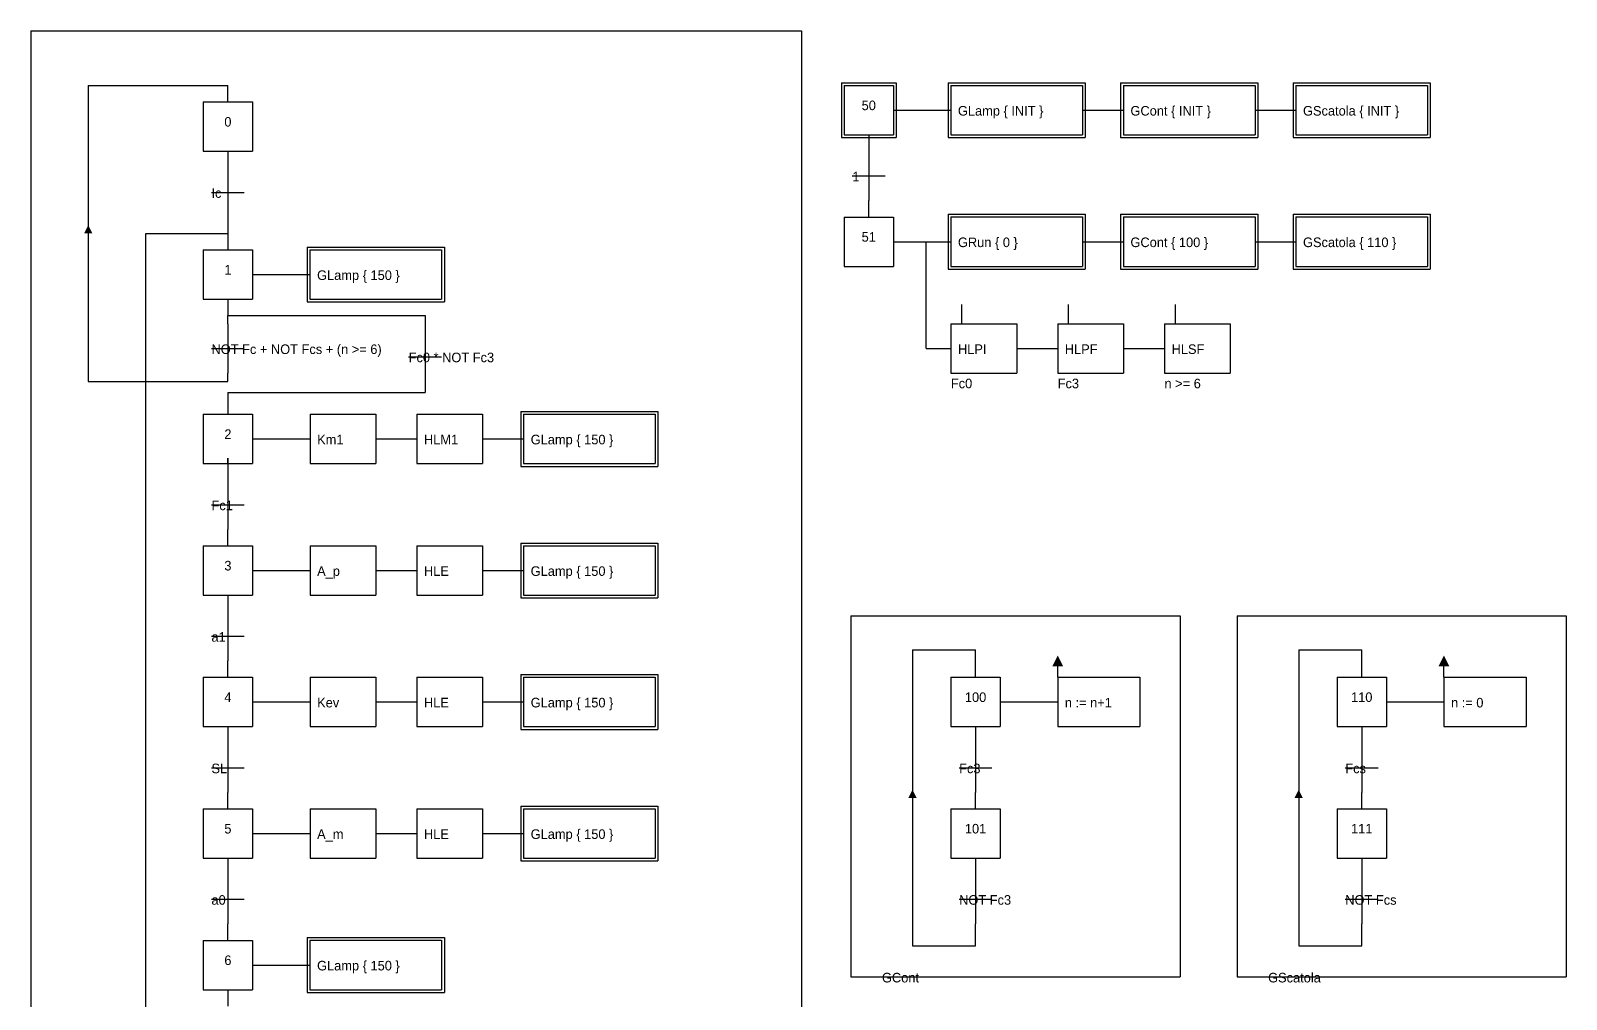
# Model space of a CAD drawing. Extents: x 1 to 1596, y -143 to 746.
# Drawn here: x 8.5 to 288.8, y 192.5 to 369.2 of the extents above; entities that cross this region are included whole.
import ezdxf
from ezdxf.enums import TextEntityAlignment as Align

# ---------------------------------------------------------------- set-up
doc = ezdxf.new("R2010")
doc.units = 0
doc.header["$MEASUREMENT"] = 0
doc.linetypes.add('AUSGEZOGEN', pattern=[0])
for name, color, linetype in [('1', 7, 'AUSGEZOGEN'), ('LINES', 7, 'AUSGEZOGEN'), ('TCONNECTIONS', 7, 'AUSGEZOGEN'), ('TEXT', 7, 'AUSGEZOGEN')]:
    doc.layers.add(name, color=color, linetype=linetype)

# ---------------------------------------------------------------- blocks, each defined once
blk = doc.blocks.new('B79')
at = {"layer": 'TCONNECTIONS', "color": 7}
for p, q in [((0, 9), (9, 9)), ((0, 9), (0, 0)), ((9, 9), (9, 0)), ((0, 0), (9, 0))]:
    blk.add_line(p, q, dxfattribs=at)
blk.add_text('0', height=1.75, dxfattribs=at).set_placement((4.5, 4.5), align=Align.CENTER)
blk = doc.blocks.new('B80')
at = {"layer": 'TCONNECTIONS', "color": 7}
for p, q in [((3, 9), (3, 0)), ((0, 4.5), (6, 4.5))]:
    blk.add_line(p, q, dxfattribs=at)
at = {"layer": 'TEXT', "color": 7}
blk.add_text('Ic', height=1.75, dxfattribs=at).set_placement((0, 3.5))
blk = doc.blocks.new('B81')
at = {"layer": 'TEXT', "color": 7}
for p, q in [((0, 9), (9, 9)), ((0, 9), (0, 0)), ((9, 9), (9, 0)), ((0, 0), (9, 0))]:
    blk.add_line(p, q, dxfattribs=at)
blk.add_text('1', height=1.75, dxfattribs=at).set_placement((4.5, 4.5), align=Align.CENTER)
blk = doc.blocks.new('B82')
at = {"layer": 'TEXT', "color": 7}
for p, q in [((3, 9), (3, 0)), ((0, 4.5), (6, 4.5))]:
    blk.add_line(p, q, dxfattribs=at)
blk.add_text('Fc0 * NOT Fc3', height=1.75, dxfattribs=at).set_placement((0, 3.5))
blk = doc.blocks.new('B83')
at = {"layer": 'TEXT', "color": 7}
for p, q in [((0, 9), (9, 9)), ((0, 9), (0, 0)), ((9, 9), (9, 0)), ((0, 0), (9, 0))]:
    blk.add_line(p, q, dxfattribs=at)
blk.add_text('2', height=1.75, dxfattribs=at).set_placement((4.5, 4.5), align=Align.CENTER)
blk = doc.blocks.new('B84')
at = {"layer": 'TEXT', "color": 7}
for p, q in [((3, 9), (3, 0)), ((0, 4.5), (6, 4.5))]:
    blk.add_line(p, q, dxfattribs=at)
blk.add_text('NOT Fc + NOT Fcs + (n >= 6)', height=1.75, dxfattribs=at).set_placement((0, 3.5))
blk = doc.blocks.new('B85')
at = {"layer": 'TEXT', "color": 7}
for p, q in [((0, 9), (9, 9)), ((0, 9), (0, 0)), ((9, 9), (9, 0)), ((0, 0), (9, 0))]:
    blk.add_line(p, q, dxfattribs=at)
blk.add_text('3', height=1.75, dxfattribs=at).set_placement((4.5, 4.5), align=Align.CENTER)
blk = doc.blocks.new('B86')
at = {"layer": 'TEXT', "color": 7}
for p, q in [((3, 9), (3, 0)), ((0, 4.5), (6, 4.5))]:
    blk.add_line(p, q, dxfattribs=at)
blk.add_text('Fc1', height=1.75, dxfattribs=at).set_placement((0, 3.5))
blk = doc.blocks.new('B87')
at = {"layer": 'TEXT', "color": 7}
for p, q in [((0, 9), (9, 9)), ((0, 9), (0, 0)), ((9, 9), (9, 0)), ((0, 0), (9, 0))]:
    blk.add_line(p, q, dxfattribs=at)
blk.add_text('4', height=1.75, dxfattribs=at).set_placement((4.5, 4.5), align=Align.CENTER)
blk = doc.blocks.new('B88')
at = {"layer": 'TEXT', "color": 7}
for p, q in [((3, 9), (3, 0)), ((0, 4.5), (6, 4.5))]:
    blk.add_line(p, q, dxfattribs=at)
blk.add_text('a1', height=1.75, dxfattribs=at).set_placement((0, 3.5))
blk = doc.blocks.new('B89')
at = {"layer": 'TEXT', "color": 7}
for p, q in [((0, 9), (9, 9)), ((0, 9), (0, 0)), ((9, 9), (9, 0)), ((0, 0), (9, 0))]:
    blk.add_line(p, q, dxfattribs=at)
blk.add_text('5', height=1.75, dxfattribs=at).set_placement((4.5, 4.5), align=Align.CENTER)
blk = doc.blocks.new('B90')
at = {"layer": 'TEXT', "color": 7}
for p, q in [((3, 9), (3, 0)), ((0, 4.5), (6, 4.5))]:
    blk.add_line(p, q, dxfattribs=at)
blk.add_text('SL', height=1.75, dxfattribs=at).set_placement((0, 3.5))
blk = doc.blocks.new('B91')
at = {"layer": 'TEXT', "color": 7}
for p, q in [((0, 9), (9, 9)), ((0, 9), (0, 0)), ((9, 9), (9, 0)), ((0, 0), (9, 0))]:
    blk.add_line(p, q, dxfattribs=at)
blk.add_text('6', height=1.75, dxfattribs=at).set_placement((4.5, 4.5), align=Align.CENTER)
blk = doc.blocks.new('B92')
at = {"layer": 'TEXT', "color": 7}
for p, q in [((3, 9), (3, 0)), ((0, 4.5), (6, 4.5))]:
    blk.add_line(p, q, dxfattribs=at)
blk.add_text('a0', height=1.75, dxfattribs=at).set_placement((0, 3.5))
blk = doc.blocks.new('B108')
at = {"layer": 'TEXT', "color": 7}
for p, q in [((0, 65.93), (60.1, 65.93)), ((0, 65.93), (0, 0)), ((60.1, 65.93), (60.1, 0)), ((0, 0), (60.1, 0))]:
    blk.add_line(p, q, dxfattribs=at)
blk.add_text(' GCont ', height=1.75, dxfattribs=at).set_placement((5.01, -1))
blk = doc.blocks.new('B109')
at = {"layer": 'TEXT', "color": 7}
for p, q in [((0, 9), (9, 9)), ((0, 9), (0, 0)), ((9, 9), (9, 0)), ((0, 0), (9, 0))]:
    blk.add_line(p, q, dxfattribs=at)
blk.add_text('100', height=1.75, dxfattribs=at).set_placement((4.5, 4.5), align=Align.CENTER)
blk = doc.blocks.new('B110')
at = {"layer": 'TEXT', "color": 7}
for p, q in [((0, 9), (9, 9)), ((0, 9), (0, 0)), ((9, 9), (9, 0)), ((0, 0), (9, 0))]:
    blk.add_line(p, q, dxfattribs=at)
blk.add_text('101', height=1.75, dxfattribs=at).set_placement((4.5, 4.5), align=Align.CENTER)
blk = doc.blocks.new('B111')
at = {"layer": 'TEXT', "color": 7}
for p, q in [((3, 9), (3, 0)), ((0, 4.5), (6, 4.5))]:
    blk.add_line(p, q, dxfattribs=at)
blk.add_text('Fc3', height=1.75, dxfattribs=at).set_placement((0, 3.5))
blk = doc.blocks.new('B112')
at = {"layer": 'TEXT', "color": 7}
for p, q in [((3, 9), (3, 0)), ((0, 4.5), (6, 4.5))]:
    blk.add_line(p, q, dxfattribs=at)
blk.add_text('NOT Fc3', height=1.75, dxfattribs=at).set_placement((0, 3.5))
blk = doc.blocks.new('B113')
at = {"layer": 'TEXT', "color": 7}
for p, q in [((0, 9), (0, 11)), ((0, 9), (15, 9)), ((0, 9), (0, 0)), ((15, 9), (15, 0)), ((0, 0), (15, 0))]:
    blk.add_line(p, q, dxfattribs=at)
blk.add_solid([(-1, 11), (0, 13), (-1, 11), (1, 11)], dxfattribs=at)
blk.add_text('  n := n+1', height=1.75, dxfattribs=at).set_placement((0, 3.5))
blk = doc.blocks.new('B120')
at = {"layer": 'TEXT', "color": 7}
for p, q in [((0, 65.93), (60.1, 65.93)), ((0, 65.93), (0, 0)), ((60.1, 65.93), (60.1, 0)), ((0, 0), (60.1, 0))]:
    blk.add_line(p, q, dxfattribs=at)
blk.add_text(' GScatola ', height=1.75, dxfattribs=at).set_placement((5.01, -1))
blk = doc.blocks.new('B121')
at = {"layer": 'TEXT', "color": 7}
for p, q in [((0, 9), (9, 9)), ((0, 9), (0, 0)), ((9, 9), (9, 0)), ((0, 0), (9, 0))]:
    blk.add_line(p, q, dxfattribs=at)
blk.add_text('110', height=1.75, dxfattribs=at).set_placement((4.5, 4.5), align=Align.CENTER)
blk = doc.blocks.new('B122')
at = {"layer": 'TEXT', "color": 7}
for p, q in [((0, 9), (9, 9)), ((0, 9), (0, 0)), ((9, 9), (9, 0)), ((0, 0), (9, 0))]:
    blk.add_line(p, q, dxfattribs=at)
blk.add_text('111', height=1.75, dxfattribs=at).set_placement((4.5, 4.5), align=Align.CENTER)
blk = doc.blocks.new('B123')
at = {"layer": 'TEXT', "color": 7}
for p, q in [((3, 9), (3, 0)), ((0, 4.5), (6, 4.5))]:
    blk.add_line(p, q, dxfattribs=at)
blk.add_text('Fcs', height=1.75, dxfattribs=at).set_placement((0, 3.5))
blk = doc.blocks.new('B124')
at = {"layer": 'TEXT', "color": 7}
for p, q in [((3, 9), (3, 0)), ((0, 4.5), (6, 4.5))]:
    blk.add_line(p, q, dxfattribs=at)
blk.add_text('NOT Fcs', height=1.75, dxfattribs=at).set_placement((0, 3.5))
blk = doc.blocks.new('B125')
at = {"layer": 'TEXT', "color": 7}
for p, q in [((-0.5, 9.51), (24.54, 9.51)), ((-0.5, 9.51), (-0.5, -0.5)), ((0, 9.01), (24.04, 9.01)), ((0, 9.01), (0, 0)), ((24.04, 9.01), (24.04, 0)), ((24.54, 9.51), (24.54, -0.5)), ((0, 0), (24.04, 0)), ((-0.5, -0.5), (24.54, -0.5))]:
    blk.add_line(p, q, dxfattribs=at)
blk.add_text('  GLamp { 150 }', height=1.75, dxfattribs=at).set_placement((0, 3.51))
blk = doc.blocks.new('B126')
at = {"layer": 'TEXT', "color": 7}
for p, q in [((0, 9.01), (12.02, 9.01)), ((0, 9.01), (0, 0)), ((12.02, 9.01), (12.02, 0)), ((0, 0), (12.02, 0))]:
    blk.add_line(p, q, dxfattribs=at)
blk.add_text('  Km1', height=1.75, dxfattribs=at).set_placement((0, 3.51))
blk = doc.blocks.new('B127')
at = {"layer": 'TEXT', "color": 7}
for p, q in [((0, 9.01), (12.02, 9.01)), ((0, 9.01), (0, 0)), ((12.02, 9.01), (12.02, 0)), ((0, 0), (12.02, 0))]:
    blk.add_line(p, q, dxfattribs=at)
blk.add_text('  HLM1', height=1.75, dxfattribs=at).set_placement((0, 3.51))
blk = doc.blocks.new('B128')
at = {"layer": 'TEXT', "color": 7}
for p, q in [((-0.5, 9.51), (24.54, 9.51)), ((-0.5, 9.51), (-0.5, -0.5)), ((0, 9.01), (24.04, 9.01)), ((0, 9.01), (0, 0)), ((24.04, 9.01), (24.04, 0)), ((24.54, 9.51), (24.54, -0.5)), ((0, 0), (24.04, 0)), ((-0.5, -0.5), (24.54, -0.5))]:
    blk.add_line(p, q, dxfattribs=at)
blk.add_text('  GLamp { 150 }', height=1.75, dxfattribs=at).set_placement((0, 3.51))
blk = doc.blocks.new('B129')
at = {"layer": 'TEXT', "color": 7}
for p, q in [((0, 9.01), (12.02, 9.01)), ((0, 9.01), (0, 0)), ((12.02, 9.01), (12.02, 0)), ((0, 0), (12.02, 0))]:
    blk.add_line(p, q, dxfattribs=at)
blk.add_text('  A_p', height=1.75, dxfattribs=at).set_placement((0, 3.51))
blk = doc.blocks.new('B130')
at = {"layer": 'TEXT', "color": 7}
for p, q in [((0, 9.01), (12.02, 9.01)), ((0, 9.01), (0, 0)), ((12.02, 9.01), (12.02, 0)), ((0, 0), (12.02, 0))]:
    blk.add_line(p, q, dxfattribs=at)
blk.add_text('  HLE', height=1.75, dxfattribs=at).set_placement((0, 3.51))
blk = doc.blocks.new('B131')
at = {"layer": 'TEXT', "color": 7}
for p, q in [((-0.5, 9.51), (24.54, 9.51)), ((-0.5, 9.51), (-0.5, -0.5)), ((0, 9.01), (24.04, 9.01)), ((0, 9.01), (0, 0)), ((24.04, 9.01), (24.04, 0)), ((24.54, 9.51), (24.54, -0.5)), ((0, 0), (24.04, 0)), ((-0.5, -0.5), (24.54, -0.5))]:
    blk.add_line(p, q, dxfattribs=at)
blk.add_text('  GLamp { 150 }', height=1.75, dxfattribs=at).set_placement((0, 3.51))
blk = doc.blocks.new('B132')
at = {"layer": 'TEXT', "color": 7}
for p, q in [((0, 9.01), (12.02, 9.01)), ((0, 9.01), (0, 0)), ((12.02, 9.01), (12.02, 0)), ((0, 0), (12.02, 0))]:
    blk.add_line(p, q, dxfattribs=at)
blk.add_text('  Kev', height=1.75, dxfattribs=at).set_placement((0, 3.51))
blk = doc.blocks.new('B133')
at = {"layer": 'TEXT', "color": 7}
for p, q in [((0, 9.01), (12.02, 9.01)), ((0, 9.01), (0, 0)), ((12.02, 9.01), (12.02, 0)), ((0, 0), (12.02, 0))]:
    blk.add_line(p, q, dxfattribs=at)
blk.add_text('  HLE', height=1.75, dxfattribs=at).set_placement((0, 3.51))
blk = doc.blocks.new('B134')
at = {"layer": 'TEXT', "color": 7}
for p, q in [((-0.5, 9.51), (24.54, 9.51)), ((-0.5, 9.51), (-0.5, -0.5)), ((0, 9.01), (24.04, 9.01)), ((0, 9.01), (0, 0)), ((24.04, 9.01), (24.04, 0)), ((24.54, 9.51), (24.54, -0.5)), ((0, 0), (24.04, 0)), ((-0.5, -0.5), (24.54, -0.5))]:
    blk.add_line(p, q, dxfattribs=at)
blk.add_text('  GLamp { 150 }', height=1.75, dxfattribs=at).set_placement((0, 3.51))
blk = doc.blocks.new('B135')
at = {"layer": 'TEXT', "color": 7}
for p, q in [((0, 9.01), (12.02, 9.01)), ((0, 9.01), (0, 0)), ((12.02, 9.01), (12.02, 0)), ((0, 0), (12.02, 0))]:
    blk.add_line(p, q, dxfattribs=at)
blk.add_text('  A_m', height=1.75, dxfattribs=at).set_placement((0, 3.51))
blk = doc.blocks.new('B136')
at = {"layer": 'TEXT', "color": 7}
for p, q in [((0, 9.01), (12.02, 9.01)), ((0, 9.01), (0, 0)), ((12.02, 9.01), (12.02, 0)), ((0, 0), (12.02, 0))]:
    blk.add_line(p, q, dxfattribs=at)
blk.add_text('  HLE', height=1.75, dxfattribs=at).set_placement((0, 3.51))
blk = doc.blocks.new('B137')
at = {"layer": 'TEXT', "color": 7}
for p, q in [((-0.5, 9.51), (24.54, 9.51)), ((-0.5, 9.51), (-0.5, -0.5)), ((0, 9.01), (24.04, 9.01)), ((0, 9.01), (0, 0)), ((24.04, 9.01), (24.04, 0)), ((24.54, 9.51), (24.54, -0.5)), ((0, 0), (24.04, 0)), ((-0.5, -0.5), (24.54, -0.5))]:
    blk.add_line(p, q, dxfattribs=at)
blk.add_text('  GLamp { 150 }', height=1.75, dxfattribs=at).set_placement((0, 3.51))
blk = doc.blocks.new('B138')
at = {"layer": 'TEXT', "color": 7}
for p, q in [((-0.5, 9.51), (24.54, 9.51)), ((-0.5, 9.51), (-0.5, -0.5)), ((0, 9.01), (24.04, 9.01)), ((0, 9.01), (0, 0)), ((24.04, 9.01), (24.04, 0)), ((24.54, 9.51), (24.54, -0.5)), ((0, 0), (24.04, 0)), ((-0.5, -0.5), (24.54, -0.5))]:
    blk.add_line(p, q, dxfattribs=at)
blk.add_text('  GLamp { 150 }', height=1.75, dxfattribs=at).set_placement((0, 3.51))
blk = doc.blocks.new('B159')
at = {"layer": 'TEXT', "color": 7}
for p, q in [((0, 362.71), (140.7, 362.71)), ((0, 362.71), (0, 0)), ((140.7, 362.71), (140.7, 0)), ((0, 0), (140.7, 0))]:
    blk.add_line(p, q, dxfattribs=at)
blk.add_text(' GRun ', height=1.75, dxfattribs=at).set_placement((11.72, -1))
blk = doc.blocks.new('B160')
at = {"layer": 'TEXT', "color": 7}
for p, q in [((-0.5, 9.5), (9.5, 9.5)), ((-0.5, 9.5), (-0.5, -0.5)), ((0, 9), (9, 9)), ((0, 9), (0, 0)), ((9, 9), (9, 0)), ((9.5, 9.5), (9.5, -0.5)), ((0, 0), (9, 0)), ((-0.5, -0.5), (9.5, -0.5))]:
    blk.add_line(p, q, dxfattribs=at)
blk.add_text('50', height=1.75, dxfattribs=at).set_placement((4.5, 4.5), align=Align.CENTER)
blk = doc.blocks.new('B161')
at = {"layer": 'TEXT', "color": 7}
for p, q in [((0, 9), (9, 9)), ((0, 9), (0, 0)), ((9, 9), (9, 0)), ((0, 0), (9, 0))]:
    blk.add_line(p, q, dxfattribs=at)
blk.add_text('51', height=1.75, dxfattribs=at).set_placement((4.5, 4.5), align=Align.CENTER)
blk = doc.blocks.new('B162')
at = {"layer": 'TEXT', "color": 7}
for p, q in [((-0.5, 9.51), (24.54, 9.51)), ((-0.5, 9.51), (-0.5, -0.5)), ((0, 9.01), (24.04, 9.01)), ((0, 9.01), (0, 0)), ((24.04, 9.01), (24.04, 0)), ((24.54, 9.51), (24.54, -0.5)), ((0, 0), (24.04, 0)), ((-0.5, -0.5), (24.54, -0.5))]:
    blk.add_line(p, q, dxfattribs=at)
blk.add_text('  GLamp { INIT }', height=1.75, dxfattribs=at).set_placement((0, 3.51))
blk = doc.blocks.new('B163')
at = {"layer": 'TEXT', "color": 7}
for p, q in [((-0.5, 9.51), (24.54, 9.51)), ((-0.5, 9.51), (-0.5, -0.5)), ((0, 9.01), (24.04, 9.01)), ((0, 9.01), (0, 0)), ((24.04, 9.01), (24.04, 0)), ((24.54, 9.51), (24.54, -0.5)), ((0, 0), (24.04, 0)), ((-0.5, -0.5), (24.54, -0.5))]:
    blk.add_line(p, q, dxfattribs=at)
blk.add_text('  GCont { INIT }', height=1.75, dxfattribs=at).set_placement((0, 3.51))
blk = doc.blocks.new('B164')
at = {"layer": 'TEXT', "color": 7}
for p, q in [((-0.5, 9.51), (24.54, 9.51)), ((-0.5, 9.51), (-0.5, -0.5)), ((0, 9.01), (24.04, 9.01)), ((0, 9.01), (0, 0)), ((24.04, 9.01), (24.04, 0)), ((24.54, 9.51), (24.54, -0.5)), ((0, 0), (24.04, 0)), ((-0.5, -0.5), (24.54, -0.5))]:
    blk.add_line(p, q, dxfattribs=at)
blk.add_text('  GScatola { INIT }', height=1.75, dxfattribs=at).set_placement((0, 3.51))
blk = doc.blocks.new('B165')
at = {"layer": 'TEXT', "color": 7}
for p, q in [((-0.5, 9.51), (24.54, 9.51)), ((-0.5, 9.51), (-0.5, -0.5)), ((0, 9.01), (24.04, 9.01)), ((0, 9.01), (0, 0)), ((24.04, 9.01), (24.04, 0)), ((24.54, 9.51), (24.54, -0.5)), ((0, 0), (24.04, 0)), ((-0.5, -0.5), (24.54, -0.5))]:
    blk.add_line(p, q, dxfattribs=at)
blk.add_text('  GCont { 100 }', height=1.75, dxfattribs=at).set_placement((0, 3.51))
blk = doc.blocks.new('B166')
at = {"layer": 'TEXT', "color": 7}
for p, q in [((-0.5, 9.51), (24.54, 9.51)), ((-0.5, 9.51), (-0.5, -0.5)), ((0, 9.01), (24.04, 9.01)), ((0, 9.01), (0, 0)), ((24.04, 9.01), (24.04, 0)), ((24.54, 9.51), (24.54, -0.5)), ((0, 0), (24.04, 0)), ((-0.5, -0.5), (24.54, -0.5))]:
    blk.add_line(p, q, dxfattribs=at)
blk.add_text('  GScatola { 110 }', height=1.75, dxfattribs=at).set_placement((0, 3.51))
blk = doc.blocks.new('B167')
at = {"layer": 'TEXT', "color": 7}
for p, q in [((-0.5, 9.51), (24.54, 9.51)), ((-0.5, 9.51), (-0.5, -0.5)), ((0, 9.01), (24.04, 9.01)), ((0, 9.01), (0, 0)), ((24.04, 9.01), (24.04, 0)), ((24.54, 9.51), (24.54, -0.5)), ((0, 0), (24.04, 0)), ((-0.5, -0.5), (24.54, -0.5))]:
    blk.add_line(p, q, dxfattribs=at)
blk.add_text('  GRun { 0 }', height=1.75, dxfattribs=at).set_placement((0, 3.51))
blk = doc.blocks.new('B168')
at = {"layer": 'TEXT', "color": 7}
for p, q in [((2, 9.01), (2, 12.51)), ((0, 9.01), (12.02, 9.01)), ((0, 9.01), (0, 0)), ((12.02, 9.01), (12.02, 0)), ((0, 0), (12.02, 0))]:
    blk.add_line(p, q, dxfattribs=at)
for s, p in [('  HLPI', (0, 3.51)), ('Fc0', (0, -2.75))]:
    blk.add_text(s, height=1.75, dxfattribs=at).set_placement(p)
blk = doc.blocks.new('B169')
at = {"layer": 'TEXT', "color": 7}
for p, q in [((2, 9.01), (2, 12.51)), ((0, 9.01), (12.02, 9.01)), ((0, 9.01), (0, 0)), ((12.02, 9.01), (12.02, 0)), ((0, 0), (12.02, 0))]:
    blk.add_line(p, q, dxfattribs=at)
for s, p in [('  HLPF', (0, 3.51)), ('Fc3', (0, -2.75))]:
    blk.add_text(s, height=1.75, dxfattribs=at).set_placement(p)
blk = doc.blocks.new('B170')
at = {"layer": 'TEXT', "color": 7}
for p, q in [((2, 9.01), (2, 12.51)), ((0, 9.01), (12.02, 9.01)), ((0, 9.01), (0, 0)), ((12.02, 9.01), (12.02, 0)), ((0, 0), (12.02, 0))]:
    blk.add_line(p, q, dxfattribs=at)
for s, p in [('  HLSF', (0, 3.51)), ('n >= 6', (0, -2.75))]:
    blk.add_text(s, height=1.75, dxfattribs=at).set_placement(p)
blk = doc.blocks.new('B171')
at = {"layer": 'TEXT', "color": 7}
for p, q in [((3, 9), (3, 0)), ((0, 4.5), (6, 4.5))]:
    blk.add_line(p, q, dxfattribs=at)
blk.add_text('1', height=1.75, dxfattribs=at).set_placement((0, 3.5))
blk = doc.blocks.new('B172')
at = {"layer": 'TEXT', "color": 7}
for p, q in [((0, 9), (0, 11)), ((0, 9), (15, 9)), ((0, 9), (0, 0)), ((15, 9), (15, 0)), ((0, 0), (15, 0))]:
    blk.add_line(p, q, dxfattribs=at)
blk.add_solid([(-1, 11), (0, 13), (-1, 11), (1, 11)], dxfattribs=at)
blk.add_text('  n := 0', height=1.75, dxfattribs=at).set_placement((0, 3.5))

msp = doc.modelspace()

# ---------------------------------------------------------------- linework, layer by layer
at = {"layer": 'LINES', "color": 7}
for p, q in [((19, 359.21), (44.5, 359.21)), ((19, 359.21), (19, 305.21)), ((44.5, 356.21), (44.5, 359.21)), ((166, 354.71), (170.5, 354.71)), ((170.5, 354.71), (170.5, 354.71)), ((170.5, 354.71), (176.48, 354.71)), ((200.52, 354.71), (203.52, 354.71)), ((203.52, 354.71), (203.52, 354.71)), ((203.52, 354.71), (207.98, 354.71)), ((232.02, 354.71), (235.02, 354.71)), ((235.02, 354.71), (235.02, 354.71)), ((235.02, 354.71), (239.48, 354.71)), ((161.5, 350.21), (161.5, 350.21)), ((161.5, 350.21), (161.5, 350.21)), ((161.5, 350.21), (161.5, 347.21)), ((44.5, 347.21), (44.5, 346.71)), ((44.5, 346.71), (44.5, 346.71)), ((44.5, 346.71), (44.5, 344.21)), ((161.5, 335.21), (161.5, 338.21)), ((161.5, 338.21), (161.5, 338.21)), ((161.5, 338.21), (161.5, 338.21)), ((44.5, 335.21), (44.5, 334.71)), ((44.5, 334.71), (44.5, 334.71)), ((44.5, 334.71), (44.5, 332.21)), ((29.5, 11.21), (29.5, 332.21)), ((29.5, 332.21), (44.5, 332.21)), ((44.5, 332.21), (44.5, 332.21)), ((44.5, 332.21), (44.5, 332.21)), ((44.5, 332.21), (44.5, 329.21)), ((166, 330.71), (170.5, 330.71)), ((170.5, 330.71), (170.5, 330.71)), ((170.5, 330.71), (172, 330.71)), ((172, 311.21), (172, 330.71)), ((172, 330.71), (172, 330.71)), ((172, 330.71), (176.48, 330.71)), ((176.48, 330.71), (176.48, 330.71)), ((200.52, 330.71), (203.52, 330.71)), ((203.52, 330.71), (203.52, 330.71)), ((203.52, 330.71), (207.98, 330.71)), ((232.02, 330.71), (235.02, 330.71)), ((235.02, 330.71), (235.02, 330.71)), ((235.02, 330.71), (239.48, 330.71)), ((49, 324.71), (53.5, 324.71)), ((53.5, 324.71), (53.5, 324.71)), ((53.5, 324.71), (59.48, 324.71)), ((44.5, 320.21), (44.5, 317.21)), ((44.5, 317.21), (44.5, 317.21)), ((44.5, 315.71), (44.5, 317.21)), ((44.5, 317.21), (44.5, 317.21)), ((44.5, 317.21), (44.5, 317.21)), ((44.5, 317.21), (44.5, 317.21)), ((44.5, 317.21), (80.5, 317.21)), ((80.5, 317.21), (80.5, 314.21)), ((172, 311.21), (176.49, 311.21)), ((188.51, 311.21), (191.51, 311.21)), ((191.51, 311.21), (191.51, 311.21)), ((191.51, 311.21), (195.99, 311.21)), ((208.01, 311.21), (209.51, 311.21)), ((209.51, 311.21), (209.51, 311.21)), ((209.51, 311.21), (215.49, 311.21)), ((44.5, 305.21), (44.5, 306.71)), ((19, 305.21), (44.5, 305.21)), ((44.5, 303.21), (80.5, 303.21)), ((44.5, 303.21), (44.5, 299.21)), ((80.5, 305.21), (80.5, 303.21)), ((49, 294.71), (52, 294.71)), ((52, 294.71), (52, 294.71)), ((52, 294.71), (59.49, 294.71)), ((71.51, 294.71), (74.51, 294.71)), ((74.51, 294.71), (74.51, 294.71)), ((74.51, 294.71), (78.99, 294.71)), ((91.01, 294.71), (94.01, 294.71)), ((94.01, 294.71), (94.01, 294.71)), ((94.01, 294.71), (98.48, 294.71)), ((44.5, 290.21), (44.5, 291.21)), ((44.5, 291.21), (44.5, 291.21)), ((44.5, 291.21), (44.5, 287.21)), ((44.5, 277.71), (44.5, 278.21)), ((44.5, 275.21), (44.5, 277.71)), ((44.5, 277.71), (44.5, 277.71)), ((49, 270.71), (53.5, 270.71)), ((53.5, 270.71), (53.5, 270.71)), ((53.5, 270.71), (59.49, 270.71)), ((71.51, 270.71), (74.51, 270.71)), ((74.51, 270.71), (74.51, 270.71)), ((74.51, 270.71), (78.99, 270.71)), ((91.01, 270.71), (94.01, 270.71)), ((94.01, 270.71), (94.01, 270.71)), ((94.01, 270.71), (98.48, 270.71)), ((44.5, 266.21), (44.5, 265.71)), ((44.5, 265.71), (44.5, 265.71)), ((44.5, 265.71), (44.5, 263.21)), ((169.5, 256.21), (181, 256.21)), ((169.5, 256.21), (169.5, 202.21)), ((181, 251.21), (181, 256.21)), ((240, 256.21), (251.5, 256.21)), ((240, 256.21), (240, 202.21)), ((251.5, 251.21), (251.5, 256.21)), ((44.5, 253.71), (44.5, 254.21)), ((44.5, 251.21), (44.5, 253.71)), ((44.5, 253.71), (44.5, 253.71)), ((49, 246.71), (53.5, 246.71)), ((53.5, 246.71), (53.5, 246.71)), ((53.5, 246.71), (59.49, 246.71)), ((71.51, 246.71), (74.51, 246.71)), ((74.51, 246.71), (74.51, 246.71)), ((74.51, 246.71), (78.99, 246.71)), ((91.01, 246.71), (94.01, 246.71)), ((94.01, 246.71), (94.01, 246.71)), ((94.01, 246.71), (98.48, 246.71)), ((185.5, 246.71), (190, 246.71)), ((190, 246.71), (190, 246.71)), ((190, 246.71), (196, 246.71)), ((256, 246.71), (260.5, 246.71)), ((260.5, 246.71), (260.5, 246.71)), ((260.5, 246.71), (266.5, 246.71)), ((44.5, 242.21), (44.5, 241.71)), ((44.5, 241.71), (44.5, 241.71)), ((44.5, 241.71), (44.5, 239.21)), ((181, 242.21), (181, 241.21)), ((181, 241.21), (181, 241.21)), ((181, 241.21), (181, 239.21)), ((251.5, 242.21), (251.5, 241.21)), ((251.5, 241.21), (251.5, 241.21)), ((251.5, 241.21), (251.5, 239.21)), ((44.5, 229.71), (44.5, 230.21)), ((181, 229.21), (181, 230.21)), ((251.5, 229.21), (251.5, 230.21)), ((44.5, 227.21), (44.5, 229.71)), ((44.5, 229.71), (44.5, 229.71)), ((181, 227.21), (181, 229.21)), ((181, 229.21), (181, 229.21)), ((251.5, 227.21), (251.5, 229.21)), ((251.5, 229.21), (251.5, 229.21)), ((49, 222.71), (53.5, 222.71)), ((53.5, 222.71), (53.5, 222.71)), ((53.5, 222.71), (59.49, 222.71)), ((71.51, 222.71), (74.51, 222.71)), ((74.51, 222.71), (74.51, 222.71)), ((74.51, 222.71), (78.99, 222.71)), ((91.01, 222.71), (94.01, 222.71)), ((94.01, 222.71), (94.01, 222.71)), ((94.01, 222.71), (98.48, 222.71)), ((44.5, 218.21), (44.5, 217.71)), ((44.5, 217.71), (44.5, 217.71)), ((44.5, 217.71), (44.5, 215.21)), ((181, 218.21), (181, 217.21)), ((181, 217.21), (181, 217.21)), ((181, 217.21), (181, 215.21)), ((251.5, 218.21), (251.5, 217.21)), ((251.5, 217.21), (251.5, 217.21)), ((251.5, 217.21), (251.5, 215.21)), ((44.5, 205.71), (44.5, 206.21)), ((44.5, 203.21), (44.5, 205.71)), ((44.5, 205.71), (44.5, 205.71)), ((181, 202.21), (181, 206.21)), ((251.5, 202.21), (251.5, 206.21)), ((169.5, 202.21), (181, 202.21)), ((240, 202.21), (251.5, 202.21)), ((49, 198.71), (53.5, 198.71)), ((53.5, 198.71), (53.5, 198.71)), ((53.5, 198.71), (59.48, 198.71)), ((44.5, 194.21), (44.5, 193.71)), ((44.5, 193.71), (44.5, 193.71)), ((44.5, 193.71), (44.5, 191.21))]:
    msp.add_line(p, q, dxfattribs=at)
for points in [[(18.25, 332.21), (19.75, 332.21), (18.25, 332.21), (19, 333.71)], [(168.75, 229.21), (170.25, 229.21), (168.75, 229.21), (169.5, 230.71)], [(239.25, 229.21), (240.75, 229.21), (239.25, 229.21), (240, 230.71)]]:
    msp.add_solid(points, dxfattribs=at)

# ---------------------------------------------------------------- block references
at = {"layer": '1'}
for name, p in [('B159', (8.5, 6.5)), ('B160', (157, 350.21)), ('B162', (176.48, 350.21)), ('B163', (207.98, 350.21)), ('B164', (239.48, 350.21)), ('B79', (40, 347.21)), ('B171', (158.5, 338.21)), ('B80', (41.5, 335.21)), ('B161', (157, 326.21)), ('B167', (176.48, 326.21)), ('B165', (207.98, 326.21)), ('B166', (239.48, 326.21)), ('B81', (40, 320.21)), ('B125', (59.48, 320.21)), ('B168', (176.49, 306.71)), ('B169', (195.99, 306.71)), ('B170', (215.49, 306.71)), ('B84', (41.5, 306.71)), ('B82', (77.5, 305.21)), ('B83', (40, 290.21)), ('B126', (59.49, 290.21)), ('B127', (78.99, 290.21)), ('B128', (98.48, 290.21)), ('B86', (41.5, 278.21)), ('B85', (40, 266.21)), ('B129', (59.49, 266.21)), ('B130', (78.99, 266.21)), ('B131', (98.48, 266.21)), ('B88', (41.5, 254.21)), ('B108', (158.25, 196.53)), ('B120', (228.75, 196.53)), ('B113', (196, 242.21)), ('B172', (266.5, 242.21)), ('B87', (40, 242.21)), ('B132', (59.49, 242.21)), ('B133', (78.99, 242.21)), ('B134', (98.48, 242.21)), ('B109', (176.5, 242.21)), ('B121', (247, 242.21)), ('B90', (41.5, 230.21)), ('B111', (178, 230.21)), ('B123', (248.5, 230.21)), ('B89', (40, 218.21)), ('B135', (59.49, 218.21)), ('B136', (78.99, 218.21)), ('B137', (98.48, 218.21)), ('B110', (176.5, 218.21)), ('B122', (247, 218.21)), ('B92', (41.5, 206.21)), ('B112', (178, 206.21)), ('B124', (248.5, 206.21)), ('B91', (40, 194.21)), ('B138', (59.48, 194.21))]:
    msp.add_blockref(name, p, dxfattribs=at)

doc.saveas('drawing.dxf')
